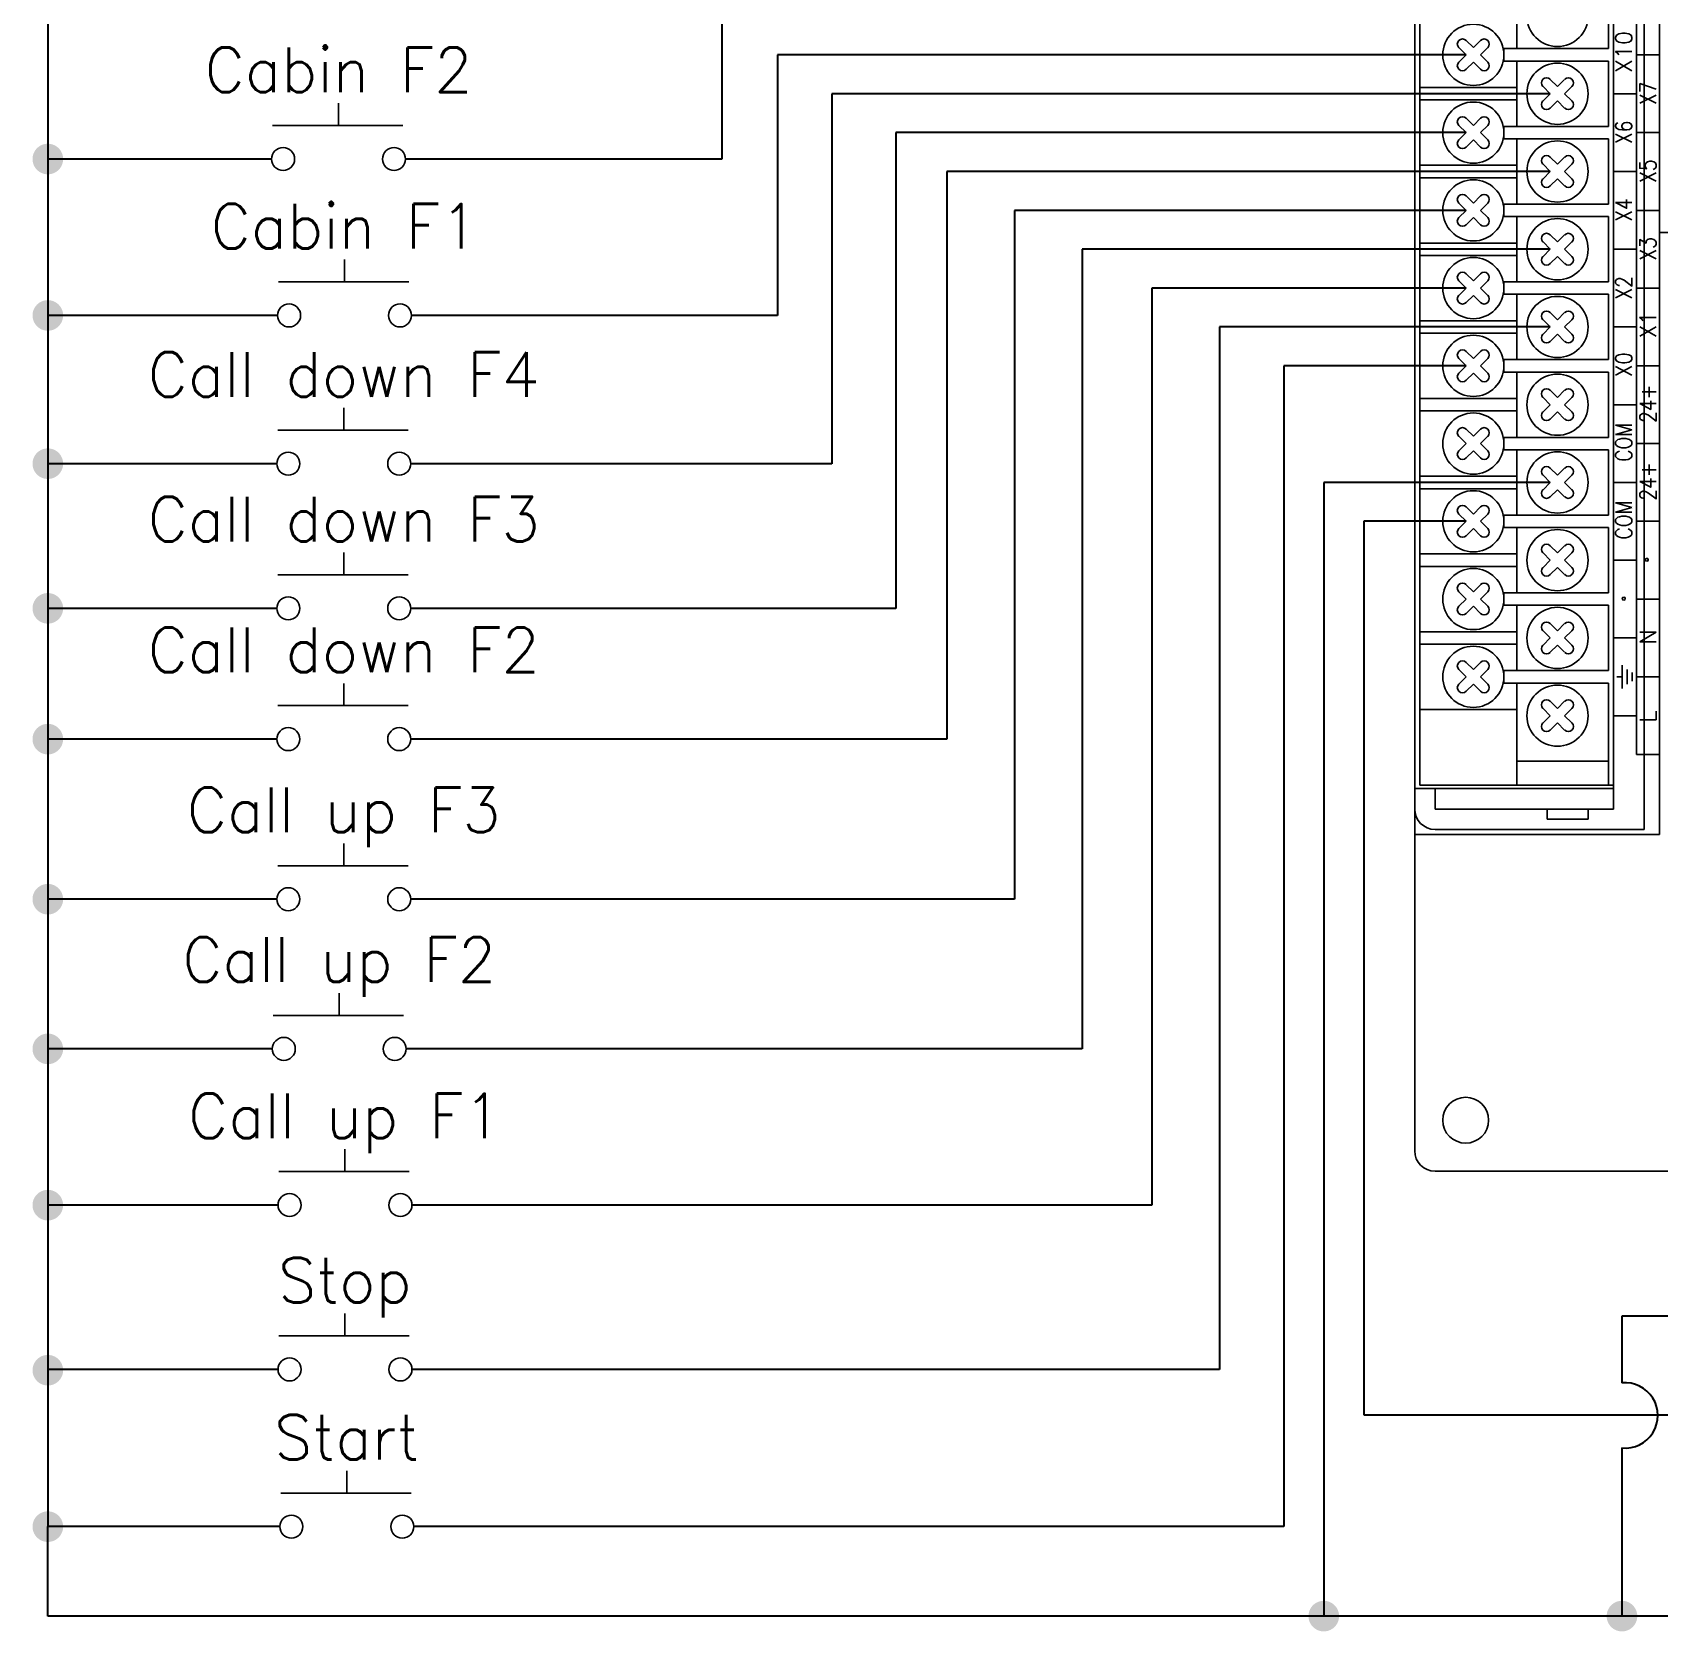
# Model space of a CAD drawing. Extents: x -221 to 865, y 200 to 912.
# Drawn here: x -220.7 to -61.3, y 209.1 to 365.8 of the extents above; entities that cross this region are included whole.
import ezdxf
from ezdxf.enums import TextEntityAlignment as Align

# ---------------------------------------------------------------- set-up
doc = ezdxf.new("R2010")
doc.units = 0
doc.header["$MEASUREMENT"] = 0
doc.layers.get('0').update_dxf_attribs({"linetype": 'CONTINUOUS'})
doc.layers.add('SYMS', color=7, linetype='CONTINUOUS')
doc.layers.add('TAGS', color=150, linetype='CONTINUOUS')
doc.styles.get("Standard").update_dxf_attribs({"font": 'txt', "bigfont": 'BIGFONT'})
doc.styles.add('WD', font='romans.shx')

# ---------------------------------------------------------------- blocks, each defined once
blk = doc.blocks.new('HPB11')
for p, q in [((0, 0.1562), (0, 0.0938)), ((-0.1849, 0.0938), (0.1801, 0.0938))]:
    blk.add_line(p, q)
for centre in [(-0.1553, 0), (0.1553, 0)]:
    blk.add_circle(centre, 0.0322)
at = {"style": 'WD', "width": 0.7}
for tag, p in [('INST', (0, 0.8258)), ('LOC', (0, 0.6562)), ('DESC1', (0, 0.5)), ('DESC2', (0, 0.3438)), ('XREF', (0, -0.2188))]:
    blk.add_attdef(tag, text='', height=0.125, dxfattribs=at).set_placement(p, align=Align.CENTER)
at = {"style": 'WD'}
blk.add_attdef('TAG1', text='', height=0.125, dxfattribs=at).set_placement((0, 0.1875), align=Align.CENTER)
for tag, p in [('X2LINK', (0, 0.2188)), ('X8LINK', (0, 0))]:
    blk.add_attdef(tag, p, '', height=0.01, dxfattribs=at)
for tag, p, height, flags in [('CONTACT', (0.2047, 0.1357), 0.01, 1), ('FAMILY', (0.2047, 0.1523), 0.01, 9), ('X4TERM01', (-0.1875, 0), 0.0125, 1), ('X1TERM02', (0.1875, 0), 0.0125, 1)]:
    blk.add_attdef(tag, p, '', height=height, dxfattribs=dict(at, flags=flags))
at = {"linetype": 'Continuous', "style": 'WD', "flags": 9}
for tag, p in [('MFG', (0.2278, 0.0887)), ('CAT', (0.2297, 0.1082)), ('ASSYCODE', (0.23, 0.0714))]:
    blk.add_attdef(tag, text='', height=0.01, dxfattribs=at).set_placement(p, align=Align.CENTER)
at = {"linetype": 'Continuous', "style": 'WD', "flags": 8}
blk.add_attdef('TERM01', text='', height=0.125, dxfattribs=at).set_placement((-0.25, -0.0314), align=Align.TOP_RIGHT)
blk.add_attdef('TERM02', text='', height=0.125, dxfattribs=at).set_placement((0.25, -0.0314), align=Align.TOP_LEFT)

msp = doc.modelspace()

# ---------------------------------------------------------------- hatches: boundary and pattern name
at = {"linetype": 'Continuous'}
h = msp.add_hatch(color=256, dxfattribs=at)
h.dxf.hatch_style = 1
h.paths.add_polyline_path([(-219.25, 354.95), (-219.25, 353.45), (-217.75, 353.45, 0.414214)])
h.paths.add_polyline_path([(-217.75, 353.45), (-219.25, 353.45), (-219.25, 351.95, 0.414214)])
h.paths.add_polyline_path([(-219.25, 353.45), (-219.25, 354.95, 0.414214), (-220.75, 353.45, 0.414214), (-219.25, 351.95)])
h = msp.add_hatch(color=256, dxfattribs=at)
h.dxf.hatch_style = 1
h.paths.add_polyline_path([(-219.25, 339.62), (-219.25, 338.12), (-217.75, 338.12, 0.414214)])
h.paths.add_polyline_path([(-217.75, 338.12), (-219.25, 338.12), (-219.25, 336.62, 0.414214)])
h.paths.add_polyline_path([(-219.25, 338.12), (-219.25, 339.62, 0.414214), (-220.75, 338.12, 0.414214), (-219.25, 336.62)])
h = msp.add_hatch(color=256, dxfattribs=at)
h.dxf.hatch_style = 1
h.paths.add_polyline_path([(-219.25, 325.09), (-219.25, 323.59), (-217.75, 323.59, 0.414214)])
h.paths.add_polyline_path([(-217.75, 323.59), (-219.25, 323.59), (-219.25, 322.09, 0.414214)])
h.paths.add_polyline_path([(-219.25, 323.59), (-219.25, 325.09, 0.414214), (-220.75, 323.59, 0.414214), (-219.25, 322.09)])
h = msp.add_hatch(color=256, dxfattribs=at)
h.dxf.hatch_style = 1
h.paths.add_polyline_path([(-219.25, 310.91), (-219.25, 309.41), (-217.75, 309.41, 0.414214)])
h.paths.add_polyline_path([(-217.75, 309.41), (-219.25, 309.41), (-219.25, 307.91, 0.414214)])
h.paths.add_polyline_path([(-219.25, 309.41), (-219.25, 310.91, 0.414214), (-220.75, 309.41, 0.414214), (-219.25, 307.91)])
h = msp.add_hatch(color=256, dxfattribs=at)
h.dxf.hatch_style = 1
h.paths.add_polyline_path([(-219.25, 298.09), (-219.25, 296.59), (-217.75, 296.59, 0.414214)])
h.paths.add_polyline_path([(-217.75, 296.59), (-219.25, 296.59), (-219.25, 295.09, 0.414214)])
h.paths.add_polyline_path([(-219.25, 296.59), (-219.25, 298.09, 0.414214), (-220.75, 296.59, 0.414214), (-219.25, 295.09)])
h = msp.add_hatch(color=256, dxfattribs=at)
h.dxf.hatch_style = 1
h.paths.add_polyline_path([(-219.25, 282.4), (-219.25, 280.9), (-217.75, 280.9, 0.414214)])
h.paths.add_polyline_path([(-217.75, 280.9), (-219.25, 280.9), (-219.25, 279.4, 0.414214)])
h.paths.add_polyline_path([(-219.25, 280.9), (-219.25, 282.4, 0.414214), (-220.75, 280.9, 0.414214), (-219.25, 279.4)])
h = msp.add_hatch(color=256, dxfattribs=at)
h.dxf.hatch_style = 1
h.paths.add_polyline_path([(-219.25, 267.73), (-219.25, 266.23), (-217.75, 266.23, 0.414214)])
h.paths.add_polyline_path([(-217.75, 266.23), (-219.25, 266.23), (-219.25, 264.73, 0.414214)])
h.paths.add_polyline_path([(-219.25, 266.23), (-219.25, 267.73, 0.414214), (-220.75, 266.23, 0.414214), (-219.25, 264.73)])
h = msp.add_hatch(color=256, dxfattribs=at)
h.dxf.hatch_style = 1
h.paths.add_polyline_path([(-219.25, 252.41), (-219.25, 250.91), (-217.75, 250.91, 0.414214)])
h.paths.add_polyline_path([(-217.75, 250.91), (-219.25, 250.91), (-219.25, 249.41, 0.414214)])
h.paths.add_polyline_path([(-219.25, 250.91), (-219.25, 252.41, 0.414214), (-220.75, 250.91, 0.414214), (-219.25, 249.41)])
h = msp.add_hatch(color=256, dxfattribs=at)
h.dxf.hatch_style = 1
h.paths.add_polyline_path([(-219.25, 236.23), (-219.25, 234.73), (-217.75, 234.73, 0.414214)])
h.paths.add_polyline_path([(-217.75, 234.73), (-219.25, 234.73), (-219.25, 233.23, 0.414214)])
h.paths.add_polyline_path([(-219.25, 234.73), (-219.25, 236.23, 0.414214), (-220.75, 234.73, 0.414214), (-219.25, 233.23)])
h = msp.add_hatch(color=256, dxfattribs=at)
h.dxf.hatch_style = 1
h.paths.add_polyline_path([(-219.25, 220.9), (-219.25, 219.4), (-217.75, 219.4, 0.414214)])
h.paths.add_polyline_path([(-217.75, 219.4), (-219.25, 219.4), (-219.25, 217.9, 0.414214)])
h.paths.add_polyline_path([(-219.25, 219.4), (-219.25, 220.9, 0.414214), (-220.75, 219.4, 0.414214), (-219.25, 217.9)])
h = msp.add_hatch(color=256, dxfattribs=at)
h.dxf.hatch_style = 1
h.paths.add_polyline_path([(-94.17, 212.13), (-94.17, 210.63), (-92.67, 210.63, 0.414214)])
h.paths.add_polyline_path([(-92.67, 210.63), (-94.17, 210.63), (-94.17, 209.13, 0.414214)])
h.paths.add_polyline_path([(-94.17, 210.63), (-94.17, 212.13, 0.414214), (-95.67, 210.63, 0.414214), (-94.17, 209.13)])
h = msp.add_hatch(color=256, dxfattribs=at)
h.dxf.hatch_style = 1
h.paths.add_polyline_path([(-64.94, 212.13), (-64.94, 210.63), (-63.44, 210.63, 0.414214)])
h.paths.add_polyline_path([(-63.44, 210.63), (-64.94, 210.63), (-64.94, 209.13, 0.414214)])
h.paths.add_polyline_path([(-64.94, 210.63), (-64.94, 212.13, 0.414214), (-66.44, 210.63, 0.414214), (-64.94, 209.13)])

# ---------------------------------------------------------------- linework, layer by layer
at = {"linetype": 'Continuous', "lineweight": 30}
for p, q in [((-219.25, 497.07), (-219.25, 219.4)), ((-153.18, 367.47), (-153.18, 353.45)), ((-80.22, 363.66), (-147.72, 363.66)), ((-147.72, 363.66), (-147.72, 338.12)), ((-142.39, 359.85), (-142.39, 323.59)), ((-71.97, 359.85), (-142.39, 359.85)), ((-136.12, 356.04), (-136.12, 309.41)), ((-80.22, 356.04), (-136.12, 356.04)), ((-197.31, 353.45), (-219.25, 353.45)), ((-153.18, 353.45), (-184.19, 353.45)), ((-131.13, 352.23), (-131.13, 296.59)), ((-71.97, 352.23), (-131.13, 352.23)), ((-124.5, 348.42), (-124.5, 280.9)), ((-80.22, 348.42), (-124.5, 348.42)), ((-117.86, 344.61), (-117.86, 266.23)), ((-71.97, 344.61), (-117.86, 344.61)), ((-111.03, 340.8), (-111.03, 250.92)), ((-80.22, 340.8), (-111.03, 340.8)), ((-196.72, 338.12), (-219.25, 338.12)), ((-147.72, 338.12), (-183.59, 338.12)), ((-104.39, 336.99), (-104.39, 234.81)), ((-71.97, 336.99), (-104.39, 336.99)), ((-98.1, 333.18), (-98.1, 219.4)), ((-80.22, 333.18), (-98.1, 333.18)), ((-196.8, 323.59), (-219.25, 323.59)), ((-142.39, 323.59), (-183.68, 323.59)), ((-71.97, 321.75), (-94.17, 321.75)), ((-94.17, 321.75), (-94.17, 210.63)), ((-90.24, 317.94), (-90.24, 230.37)), ((-80.22, 317.94), (-90.24, 317.94)), ((-196.8, 309.41), (-219.25, 309.41)), ((-136.12, 309.41), (-183.68, 309.41)), ((-196.8, 296.59), (-219.25, 296.59)), ((-131.13, 296.59), (-183.68, 296.59)), ((-196.8, 280.9), (-219.25, 280.9)), ((-124.5, 280.9), (-183.68, 280.9)), ((-197.24, 266.23), (-219.25, 266.23)), ((-117.86, 266.23), (-184.12, 266.23)), ((-196.68, 250.91), (-219.21, 250.91)), ((-111.03, 250.92), (-183.56, 250.92)), ((10.36, 240.04), (-64.94, 240.04)), ((-64.94, 240.04), (-64.94, 233.48)), ((-196.68, 234.81), (-219.21, 234.81)), ((-104.39, 234.81), (-183.56, 234.81)), ((-90.24, 230.37), (-15.63, 230.37)), ((-64.94, 227.11), (-64.94, 210.63)), ((-196.5, 219.4), (-219.25, 219.4)), ((-219.25, 210.63), (-219.25, 219.4)), ((-98.1, 219.4), (-183.38, 219.4)), ((-50.26, 210.63), (-219.25, 210.63))]:
    msp.add_line(p, q, dxfattribs=at)
at = {"color": 7, "linetype": 'Continuous'}
for p, q in [((-62.76, 287.74), (-62.76, 474.24)), ((-85.26, 287.24), (-85.26, 472.24)), ((-85.26, 289.74), (-85.26, 472.24)), ((-84.76, 461.91), (-84.76, 292.08)), ((-65.76, 462.24), (-65.76, 289.74)), ((-65.76, 461.91), (-65.76, 292.08)), ((-61.26, 295.08), (-61.26, 462.24)), ((-63.51, 310.32), (-63.51, 458.91)), ((-75.26, 370.67), (-75.26, 364.27)), ((-66.26, 370.67), (-66.26, 364.27)), ((-80.93, 365.07), (-80.93, 365.07)), ((-80.93, 364.37), (-80.22, 363.66)), ((-80.22, 363.66), (-80.93, 362.95)), ((-80.22, 365.07), (-79.51, 364.37)), ((-78.81, 365.07), (-79.51, 364.37)), ((-78.1, 364.37), (-78.81, 363.66)), ((-78.81, 363.66), (-78.1, 362.95)), ((-78.1, 365.07), (-78.1, 365.07)), ((-76.51, 364.27), (-76.51, 363.05)), ((-66.26, 364.27), (-76.51, 364.27)), ((-61.26, 363.66), (-63.51, 363.66)), ((-80.93, 362.25), (-80.93, 362.25)), ((-79.51, 362.95), (-80.22, 362.25)), ((-79.51, 362.95), (-78.81, 362.25)), ((-78.1, 362.25), (-78.1, 362.25)), ((-76.51, 363.05), (-66.26, 363.05)), ((-75.26, 363.05), (-75.26, 356.65)), ((-66.26, 363.05), (-66.26, 356.65)), ((-75.26, 360.46), (-84.76, 360.46)), ((-72.68, 361.26), (-72.68, 361.26)), ((-72.68, 360.56), (-71.97, 359.85)), ((-71.97, 361.26), (-71.26, 360.56)), ((-70.56, 361.26), (-71.26, 360.56)), ((-69.85, 360.56), (-70.56, 359.85)), ((-69.85, 361.26), (-69.85, 361.26)), ((-75.26, 359.24), (-84.76, 359.24)), ((-71.97, 359.85), (-72.68, 359.14)), ((-71.26, 359.14), (-71.97, 358.44)), ((-71.26, 359.14), (-70.56, 358.44)), ((-70.56, 359.85), (-69.85, 359.14)), ((-63.51, 359.85), (-65.76, 359.85)), ((-80.93, 357.45), (-80.93, 357.45)), ((-80.22, 357.45), (-79.51, 356.75)), ((-78.81, 357.45), (-79.51, 356.75)), ((-78.1, 357.45), (-78.1, 357.45)), ((-72.68, 358.44), (-72.68, 358.44)), ((-69.85, 358.44), (-69.85, 358.44)), ((-80.93, 356.75), (-80.22, 356.04)), ((-80.22, 356.04), (-80.93, 355.33)), ((-78.1, 356.75), (-78.81, 356.04)), ((-78.81, 356.04), (-78.1, 355.33)), ((-76.51, 356.65), (-76.51, 355.43)), ((-66.26, 356.65), (-76.51, 356.65)), ((-61.26, 356.04), (-63.51, 356.04)), ((-80.93, 354.63), (-80.93, 354.63)), ((-79.51, 355.33), (-80.22, 354.63)), ((-79.51, 355.33), (-78.81, 354.63)), ((-78.1, 354.63), (-78.1, 354.63)), ((-76.51, 355.43), (-66.26, 355.43)), ((-75.26, 355.43), (-75.26, 349.03)), ((-66.26, 355.43), (-66.26, 349.03)), ((-75.26, 352.84), (-84.76, 352.84)), ((-72.68, 353.64), (-72.68, 353.64)), ((-72.68, 352.94), (-71.97, 352.23)), ((-71.97, 353.64), (-71.26, 352.94)), ((-70.56, 353.64), (-71.26, 352.94)), ((-69.85, 352.94), (-70.56, 352.23)), ((-69.85, 353.64), (-69.85, 353.64)), ((-75.26, 351.62), (-84.76, 351.62)), ((-71.97, 352.23), (-72.68, 351.52)), ((-71.26, 351.52), (-71.97, 350.82)), ((-71.26, 351.52), (-70.56, 350.82)), ((-70.56, 352.23), (-69.85, 351.52)), ((-63.51, 352.23), (-65.76, 352.23)), ((-80.93, 349.83), (-80.93, 349.83)), ((-80.22, 349.83), (-79.51, 349.13)), ((-78.81, 349.83), (-79.51, 349.13)), ((-78.1, 349.83), (-78.1, 349.83)), ((-72.68, 350.82), (-72.68, 350.82)), ((-69.85, 350.82), (-69.85, 350.82)), ((-80.93, 349.13), (-80.22, 348.42)), ((-80.22, 348.42), (-80.93, 347.71)), ((-79.51, 347.71), (-80.22, 347.01)), ((-79.51, 347.71), (-78.81, 347.01)), ((-78.1, 349.13), (-78.81, 348.42)), ((-78.81, 348.42), (-78.1, 347.71)), ((-76.51, 349.03), (-76.51, 347.81)), ((-66.26, 349.03), (-76.51, 349.03)), ((-76.51, 347.81), (-66.26, 347.81)), ((-75.26, 347.81), (-75.26, 341.41)), ((-66.26, 347.81), (-66.26, 341.41)), ((-61.26, 348.42), (-63.51, 348.42)), ((-80.93, 347.01), (-80.93, 347.01)), ((-78.1, 347.01), (-78.1, 347.01)), ((-61.26, 346.24), (-19.26, 346.24)), ((-61.26, 287.24), (-61.26, 346.24)), ((-75.26, 345.22), (-84.76, 345.22)), ((-72.68, 346.02), (-72.68, 346.02)), ((-72.68, 345.32), (-71.97, 344.61)), ((-71.97, 344.61), (-72.68, 343.9)), ((-71.97, 346.02), (-71.26, 345.32)), ((-70.56, 346.02), (-71.26, 345.32)), ((-69.85, 345.32), (-70.56, 344.61)), ((-70.56, 344.61), (-69.85, 343.9)), ((-69.85, 346.02), (-69.85, 346.02)), ((-63.51, 344.61), (-65.76, 344.61)), ((-75.26, 344), (-84.76, 344)), ((-72.68, 343.2), (-72.68, 343.2)), ((-71.26, 343.9), (-71.97, 343.2)), ((-71.26, 343.9), (-70.56, 343.2)), ((-69.85, 343.2), (-69.85, 343.2)), ((-80.93, 342.21), (-80.93, 342.21)), ((-80.93, 341.51), (-80.22, 340.8)), ((-80.22, 342.21), (-79.51, 341.51)), ((-78.81, 342.21), (-79.51, 341.51)), ((-78.1, 341.51), (-78.81, 340.8)), ((-78.1, 342.21), (-78.1, 342.21)), ((-66.26, 341.41), (-76.51, 341.41)), ((-76.51, 341.41), (-76.51, 340.19)), ((-80.22, 340.8), (-80.93, 340.09)), ((-79.51, 340.09), (-80.22, 339.39)), ((-79.51, 340.09), (-78.81, 339.39)), ((-78.81, 340.8), (-78.1, 340.09)), ((-76.51, 340.19), (-66.26, 340.19)), ((-75.26, 340.19), (-75.26, 333.79)), ((-66.26, 340.19), (-66.26, 333.79)), ((-61.26, 340.8), (-63.51, 340.8)), ((-80.93, 339.39), (-80.93, 339.39)), ((-78.1, 339.39), (-78.1, 339.39)), ((-72.68, 338.4), (-72.68, 338.4)), ((-71.97, 338.4), (-71.26, 337.7)), ((-70.56, 338.4), (-71.26, 337.7)), ((-69.85, 338.4), (-69.85, 338.4)), ((-75.26, 337.6), (-84.76, 337.6)), ((-72.68, 337.7), (-71.97, 336.99)), ((-71.97, 336.99), (-72.68, 336.28)), ((-69.85, 337.7), (-70.56, 336.99)), ((-70.56, 336.99), (-69.85, 336.28)), ((-63.51, 336.99), (-65.76, 336.99)), ((-75.26, 336.38), (-84.76, 336.38)), ((-72.68, 335.58), (-72.68, 335.58)), ((-71.26, 336.28), (-71.97, 335.58)), ((-71.26, 336.28), (-70.56, 335.58)), ((-69.85, 335.58), (-69.85, 335.58)), ((-80.93, 334.59), (-80.93, 334.59)), ((-80.93, 333.89), (-80.22, 333.18)), ((-80.22, 334.59), (-79.51, 333.89)), ((-78.81, 334.59), (-79.51, 333.89)), ((-78.1, 333.89), (-78.81, 333.18)), ((-78.1, 334.59), (-78.1, 334.59)), ((-66.26, 333.79), (-76.51, 333.79)), ((-76.51, 333.79), (-76.51, 332.57)), ((-80.22, 333.18), (-80.93, 332.47)), ((-80.93, 331.77), (-80.93, 331.77)), ((-79.51, 332.47), (-80.22, 331.77)), ((-79.51, 332.47), (-78.81, 331.77)), ((-78.81, 333.18), (-78.1, 332.47)), ((-78.1, 331.77), (-78.1, 331.77)), ((-76.51, 332.57), (-66.26, 332.57)), ((-75.26, 332.57), (-75.26, 326.17)), ((-66.26, 332.57), (-66.26, 326.17)), ((-61.26, 333.18), (-63.51, 333.18)), ((-72.68, 330.78), (-72.68, 330.78)), ((-71.97, 330.78), (-71.26, 330.08)), ((-70.56, 330.78), (-71.26, 330.08)), ((-69.85, 330.78), (-69.85, 330.78)), ((-75.26, 329.98), (-84.76, 329.98)), ((-75.26, 328.76), (-84.76, 328.76)), ((-72.68, 330.08), (-71.97, 329.37)), ((-71.97, 329.37), (-72.68, 328.66)), ((-71.26, 328.66), (-71.97, 327.96)), ((-71.26, 328.66), (-70.56, 327.96)), ((-69.85, 330.08), (-70.56, 329.37)), ((-70.56, 329.37), (-69.85, 328.66)), ((-63.51, 329.37), (-65.76, 329.37)), ((-80.93, 326.97), (-80.93, 326.97)), ((-80.22, 326.97), (-79.51, 326.27)), ((-78.81, 326.97), (-79.51, 326.27)), ((-78.1, 326.97), (-78.1, 326.97)), ((-72.68, 327.96), (-72.68, 327.96)), ((-69.85, 327.96), (-69.85, 327.96)), ((-80.93, 326.27), (-80.22, 325.56)), ((-80.22, 325.56), (-80.93, 324.85)), ((-78.1, 326.27), (-78.81, 325.56)), ((-78.81, 325.56), (-78.1, 324.85)), ((-76.51, 326.17), (-76.51, 324.95)), ((-66.26, 326.17), (-76.51, 326.17)), ((-61.26, 325.56), (-63.51, 325.56)), ((-80.93, 324.15), (-80.93, 324.15)), ((-79.51, 324.85), (-80.22, 324.15)), ((-79.51, 324.85), (-78.81, 324.15)), ((-78.1, 324.15), (-78.1, 324.15)), ((-76.51, 324.95), (-66.26, 324.95)), ((-75.26, 324.95), (-75.26, 318.55)), ((-66.26, 324.95), (-66.26, 318.55)), ((-75.26, 322.36), (-84.76, 322.36)), ((-72.68, 323.16), (-72.68, 323.16)), ((-72.68, 322.46), (-71.97, 321.75)), ((-71.97, 323.16), (-71.26, 322.46)), ((-70.56, 323.16), (-71.26, 322.46)), ((-69.85, 322.46), (-70.56, 321.75)), ((-69.85, 323.16), (-69.85, 323.16)), ((-75.26, 321.14), (-84.76, 321.14)), ((-71.97, 321.75), (-72.68, 321.04)), ((-71.26, 321.04), (-71.97, 320.34)), ((-71.26, 321.04), (-70.56, 320.34)), ((-70.56, 321.75), (-69.85, 321.04)), ((-63.51, 321.75), (-65.76, 321.75)), ((-80.93, 319.35), (-80.93, 319.35)), ((-80.22, 319.35), (-79.51, 318.65)), ((-78.81, 319.35), (-79.51, 318.65)), ((-78.1, 319.35), (-78.1, 319.35)), ((-72.68, 320.34), (-72.68, 320.34)), ((-69.85, 320.34), (-69.85, 320.34)), ((-80.93, 318.65), (-80.22, 317.94)), ((-80.22, 317.94), (-80.93, 317.23)), ((-78.1, 318.65), (-78.81, 317.94)), ((-78.81, 317.94), (-78.1, 317.23)), ((-66.26, 318.55), (-76.51, 318.55)), ((-76.51, 318.55), (-76.51, 317.33)), ((-61.26, 317.94), (-63.51, 317.94)), ((-80.93, 316.53), (-80.93, 316.53)), ((-79.51, 317.23), (-80.22, 316.53)), ((-79.51, 317.23), (-78.81, 316.53)), ((-78.1, 316.53), (-78.1, 316.53)), ((-76.51, 317.33), (-66.26, 317.33)), ((-75.26, 317.33), (-75.26, 310.93)), ((-66.26, 317.33), (-66.26, 310.93)), ((-75.26, 314.74), (-84.76, 314.74)), ((-72.68, 315.54), (-72.68, 315.54)), ((-72.68, 314.84), (-71.97, 314.13)), ((-71.97, 315.54), (-71.26, 314.84)), ((-70.56, 315.54), (-71.26, 314.84)), ((-69.85, 314.84), (-70.56, 314.13)), ((-69.85, 315.54), (-69.85, 315.54)), ((-75.26, 313.52), (-84.76, 313.52)), ((-71.97, 314.13), (-72.68, 313.42)), ((-72.68, 312.72), (-72.68, 312.72)), ((-71.26, 313.42), (-71.97, 312.72)), ((-71.26, 313.42), (-70.56, 312.72)), ((-70.56, 314.13), (-69.85, 313.42)), ((-69.85, 312.72), (-69.85, 312.72)), ((-63.51, 314.13), (-65.76, 314.13)), ((-80.93, 311.73), (-80.93, 311.73)), ((-80.93, 311.03), (-80.22, 310.32)), ((-80.22, 311.73), (-79.51, 311.03)), ((-78.81, 311.73), (-79.51, 311.03)), ((-78.1, 311.03), (-78.81, 310.32)), ((-78.1, 311.73), (-78.1, 311.73)), ((-80.22, 310.32), (-80.93, 309.61)), ((-79.51, 309.61), (-80.22, 308.91)), ((-79.51, 309.61), (-78.81, 308.91)), ((-78.81, 310.32), (-78.1, 309.61)), ((-66.26, 310.93), (-76.51, 310.93)), ((-76.51, 310.93), (-76.51, 309.71)), ((-76.51, 309.71), (-66.26, 309.71)), ((-75.26, 309.71), (-75.26, 303.31)), ((-66.26, 309.71), (-66.26, 303.31)), ((-61.26, 310.32), (-63.51, 310.32)), ((-63.51, 306.51), (-63.51, 310.32)), ((-80.93, 308.91), (-80.93, 308.91)), ((-78.1, 308.91), (-78.1, 308.91)), ((-72.68, 307.92), (-72.68, 307.92)), ((-71.97, 307.92), (-71.26, 307.22)), ((-70.56, 307.92), (-71.26, 307.22)), ((-69.85, 307.92), (-69.85, 307.92)), ((-75.26, 307.12), (-84.76, 307.12)), ((-72.68, 307.22), (-71.97, 306.51)), ((-71.97, 306.51), (-72.68, 305.8)), ((-69.85, 307.22), (-70.56, 306.51)), ((-70.56, 306.51), (-69.85, 305.8)), ((-63.51, 306.51), (-65.76, 306.51)), ((-63.51, 295.08), (-63.51, 306.51)), ((-75.26, 305.9), (-84.76, 305.9)), ((-72.68, 305.1), (-72.68, 305.1)), ((-71.26, 305.8), (-71.97, 305.1)), ((-71.26, 305.8), (-70.56, 305.1)), ((-69.85, 305.1), (-69.85, 305.1)), ((-80.93, 304.11), (-80.93, 304.11)), ((-80.93, 303.41), (-80.22, 302.7)), ((-80.22, 304.11), (-79.51, 303.41)), ((-78.81, 304.11), (-79.51, 303.41)), ((-78.1, 303.41), (-78.81, 302.7)), ((-78.1, 304.11), (-78.1, 304.11)), ((-76.51, 303.31), (-76.51, 302.09)), ((-66.26, 303.31), (-76.51, 303.31)), ((-64.93, 303.84), (-64.93, 302.7)), ((-64.43, 303.42), (-64.43, 302.7)), ((-63.93, 303.13), (-63.93, 302.7)), ((-80.22, 302.7), (-80.93, 301.99)), ((-79.51, 301.99), (-80.22, 301.29)), ((-79.51, 301.99), (-78.81, 301.29)), ((-78.81, 302.7), (-78.1, 301.99)), ((-76.51, 302.09), (-66.26, 302.09)), ((-75.26, 302.09), (-75.26, 292.08)), ((-75.26, 302.09), (-75.26, 295.69)), ((-66.26, 302.09), (-66.26, 294.44)), ((-64.93, 302.7), (-65.43, 302.7)), ((-64.93, 301.56), (-64.93, 302.7)), ((-64.43, 301.98), (-64.43, 302.7)), ((-63.93, 302.27), (-63.93, 302.7)), ((-61.26, 302.7), (-63.51, 302.7)), ((-80.93, 301.29), (-80.93, 301.29)), ((-78.1, 301.29), (-78.1, 301.29)), ((-72.68, 300.3), (-72.68, 300.3)), ((-71.97, 300.3), (-71.26, 299.6)), ((-70.56, 300.3), (-71.26, 299.6)), ((-69.85, 300.3), (-69.85, 300.3)), ((-75.26, 299.5), (-84.76, 299.5)), ((-72.68, 299.6), (-71.97, 298.89)), ((-71.97, 298.89), (-72.68, 298.18)), ((-69.85, 299.6), (-70.56, 298.89)), ((-70.56, 298.89), (-69.85, 298.18)), ((-63.51, 298.89), (-65.76, 298.89)), ((-72.68, 297.48), (-72.68, 297.48)), ((-71.26, 298.18), (-71.97, 297.48)), ((-71.26, 298.18), (-70.56, 297.48)), ((-69.85, 297.48), (-69.85, 297.48)), ((-61.26, 295.08), (-63.51, 295.08)), ((-66.26, 294.44), (-75.26, 294.44)), ((-66.26, 294.44), (-66.26, 292.08)), ((-65.76, 292.08), (-84.76, 292.08)), ((-65.76, 291.74), (-85.26, 291.74)), ((-83.26, 289.74), (-83.26, 291.74)), ((-65.76, 289.74), (-83.26, 289.74)), ((-72.26, 288.74), (-72.26, 289.74)), ((-68.26, 288.74), (-72.26, 288.74)), ((-68.26, 288.74), (-68.26, 289.74)), ((-85.26, 256.24), (-85.26, 287.24)), ((-85.26, 287.24), (-61.26, 287.24)), ((-62.76, 287.74), (-83.26, 287.74)), ((-83.26, 254.24), (2.74, 254.24))]:
    msp.add_line(p, q, dxfattribs=at)
for centre, radius in [((-71.26, 367.47), 3), ((-79.51, 363.66), 3), ((-71.26, 359.85), 3), ((-79.51, 356.04), 3), ((-71.26, 352.23), 3), ((-79.51, 348.42), 3), ((-71.26, 344.61), 3), ((-79.51, 340.8), 3), ((-71.26, 336.99), 3), ((-79.51, 333.18), 3), ((-71.26, 329.37), 3), ((-79.51, 325.56), 3), ((-71.26, 321.75), 3), ((-79.51, 317.94), 3), ((-71.26, 314.13), 3), ((-79.51, 310.32), 3), ((-71.26, 306.51), 3), ((-79.51, 302.7), 3), ((-71.26, 298.89), 3), ((-80.26, 259.24), 2.25)]:
    msp.add_circle(centre, radius, dxfattribs=at)
for centre, radius, start, end in [((-80.58, 364.72), 0.5, 45, 135), ((-78.45, 364.72), 0.5, 45, 135), ((-80.58, 364.72), 0.5, 135, 225), ((-78.45, 364.72), 0.5, 315, 45), ((-80.58, 362.6), 0.5, 135, 225), ((-80.58, 362.6), 0.5, 225, 315), ((-78.45, 362.6), 0.5, 225, 315), ((-78.45, 362.6), 0.5, 315, 45), ((-72.33, 360.91), 0.5, 135, 225), ((-72.33, 360.91), 0.5, 45, 135), ((-70.2, 360.91), 0.5, 45, 135), ((-70.2, 360.91), 0.5, 315, 45), ((-72.33, 358.79), 0.5, 135, 225), ((-70.2, 358.79), 0.5, 315, 45), ((-80.58, 357.1), 0.5, 135, 225), ((-80.58, 357.1), 0.5, 45, 135), ((-78.45, 357.1), 0.5, 45, 135), ((-78.45, 357.1), 0.5, 315, 45), ((-72.33, 358.79), 0.5, 225, 315), ((-70.2, 358.79), 0.5, 225, 315), ((-80.58, 354.98), 0.5, 135, 225), ((-80.58, 354.98), 0.5, 225, 315), ((-78.45, 354.98), 0.5, 225, 315), ((-78.45, 354.98), 0.5, 315, 45), ((-72.33, 353.29), 0.5, 135, 225), ((-72.33, 353.29), 0.5, 45, 135), ((-70.2, 353.29), 0.5, 45, 135), ((-70.2, 353.29), 0.5, 315, 45), ((-72.33, 351.17), 0.5, 135, 225), ((-70.2, 351.17), 0.5, 315, 45), ((-80.58, 349.48), 0.5, 135, 225), ((-80.58, 349.48), 0.5, 45, 135), ((-78.45, 349.48), 0.5, 45, 135), ((-78.45, 349.48), 0.5, 315, 45), ((-72.33, 351.17), 0.5, 225, 315), ((-70.2, 351.17), 0.5, 225, 315), ((-80.58, 347.36), 0.5, 135, 225), ((-78.45, 347.36), 0.5, 315, 45), ((-80.58, 347.36), 0.5, 225, 315), ((-78.45, 347.36), 0.5, 225, 315), ((-72.33, 345.67), 0.5, 45, 135), ((-70.2, 345.67), 0.5, 45, 135), ((-72.33, 345.67), 0.5, 135, 225), ((-70.2, 345.67), 0.5, 315, 45), ((-72.33, 343.55), 0.5, 135, 225), ((-72.33, 343.55), 0.5, 225, 315), ((-70.2, 343.55), 0.5, 225, 315), ((-70.2, 343.55), 0.5, 315, 45), ((-80.58, 341.86), 0.5, 135, 224.9997), ((-80.58, 341.86), 0.5, 45, 135), ((-78.45, 341.86), 0.5, 45, 135), ((-78.45, 341.86), 0.5, 315.0003, 45), ((-80.58, 339.74), 0.5, 135, 225), ((-78.45, 339.74), 0.5, 315, 45), ((-80.58, 339.74), 0.5, 225, 315), ((-78.45, 339.74), 0.5, 225, 315), ((-72.33, 338.05), 0.5, 135, 225), ((-72.33, 338.05), 0.5, 45, 135), ((-70.2, 338.05), 0.5, 45, 135), ((-70.2, 338.05), 0.5, 315, 45), ((-72.33, 335.93), 0.5, 135, 225), ((-72.33, 335.93), 0.5, 225, 315), ((-70.2, 335.93), 0.5, 225, 315), ((-70.2, 335.93), 0.5, 315, 45), ((-80.58, 334.24), 0.5, 135, 225), ((-80.58, 334.24), 0.5, 45, 135), ((-78.45, 334.24), 0.5, 45, 135), ((-78.45, 334.24), 0.5, 315, 45), ((-80.58, 332.12), 0.5, 135, 225), ((-80.58, 332.12), 0.5, 225, 315), ((-78.45, 332.12), 0.5, 225, 315), ((-78.45, 332.12), 0.5, 315, 45), ((-72.33, 330.43), 0.5, 135, 225), ((-72.33, 330.43), 0.5, 45, 135), ((-70.2, 330.43), 0.5, 45, 135), ((-70.2, 330.43), 0.5, 315, 45), ((-72.33, 328.31), 0.5, 135, 225), ((-70.2, 328.31), 0.5, 315, 45), ((-80.58, 326.62), 0.5, 135, 225), ((-80.58, 326.62), 0.5, 45, 135), ((-78.45, 326.62), 0.5, 45, 135), ((-78.45, 326.62), 0.5, 315, 45), ((-72.33, 328.31), 0.5, 225, 315), ((-70.2, 328.31), 0.5, 225, 315), ((-80.58, 324.5), 0.5, 135, 225), ((-80.58, 324.5), 0.5, 225, 315), ((-78.45, 324.5), 0.5, 225, 315), ((-78.45, 324.5), 0.5, 315, 45), ((-72.33, 322.81), 0.5, 135, 225), ((-72.33, 322.81), 0.5, 45, 135), ((-70.2, 322.81), 0.5, 45, 135), ((-70.2, 322.81), 0.5, 315, 45), ((-72.33, 320.69), 0.5, 135, 225), ((-70.2, 320.69), 0.5, 315, 45), ((-80.58, 319), 0.5, 135, 225), ((-80.58, 319), 0.5, 45, 135), ((-78.45, 319), 0.5, 45, 135), ((-78.45, 319), 0.5, 315, 45), ((-72.33, 320.69), 0.5, 225, 315), ((-70.2, 320.69), 0.5, 225, 315), ((-80.58, 316.88), 0.5, 135, 225), ((-80.58, 316.88), 0.5, 225, 315), ((-78.45, 316.88), 0.5, 225, 315), ((-78.45, 316.88), 0.5, 315, 45), ((-72.33, 315.19), 0.5, 135, 225), ((-72.33, 315.19), 0.5, 45, 135), ((-70.2, 315.19), 0.5, 45, 135), ((-70.2, 315.19), 0.5, 315, 45), ((-62.51, 314.17), 0.15, 90, 270), ((-62.51, 314.17), 0.15, 270, 90), ((-72.33, 313.07), 0.5, 135, 225), ((-72.33, 313.07), 0.5, 225, 315), ((-70.2, 313.07), 0.5, 225, 315), ((-70.2, 313.07), 0.5, 315, 45), ((-80.58, 311.38), 0.5, 135, 225), ((-80.58, 311.38), 0.5, 45, 135), ((-78.45, 311.38), 0.5, 45, 135), ((-78.45, 311.38), 0.5, 315, 45), ((-80.58, 309.26), 0.5, 135, 225), ((-78.45, 309.26), 0.5, 315, 45), ((-64.76, 310.36), 0.15, 90, 270), ((-64.76, 310.36), 0.15, 270, 90), ((-80.58, 309.26), 0.5, 225, 315), ((-78.45, 309.26), 0.5, 225, 315), ((-72.33, 307.57), 0.5, 135, 225), ((-72.33, 307.57), 0.5, 45, 135), ((-70.2, 307.57), 0.5, 45, 135), ((-70.2, 307.57), 0.5, 315, 45), ((-72.33, 305.45), 0.5, 135, 225), ((-72.33, 305.45), 0.5, 225, 315), ((-70.2, 305.45), 0.5, 225, 315), ((-70.2, 305.45), 0.5, 315, 45), ((-80.58, 303.76), 0.5, 135, 225), ((-80.58, 303.76), 0.5, 45, 135), ((-78.45, 303.76), 0.5, 45, 135), ((-78.45, 303.76), 0.5, 315, 45), ((-80.58, 301.64), 0.5, 135, 225), ((-78.45, 301.64), 0.5, 315, 45), ((-80.58, 301.64), 0.5, 225, 315), ((-78.45, 301.64), 0.5, 225, 315), ((-72.33, 299.95), 0.5, 135, 225), ((-72.33, 299.95), 0.5, 45, 135), ((-70.2, 299.95), 0.5, 45, 135), ((-70.2, 299.95), 0.5, 315, 45), ((-72.33, 297.83), 0.5, 135, 225), ((-72.33, 297.83), 0.5, 225, 315), ((-70.2, 297.83), 0.5, 225, 315), ((-70.2, 297.83), 0.5, 315, 45), ((-83.26, 289.74), 2, 180, 270), ((-83.26, 256.24), 2, 180, 270)]:
    msp.add_arc(centre, radius, start, end, dxfattribs=at)
at = {"linetype": 'Continuous', "lineweight": 30}
msp.add_arc((-64.63, 230.3), 3.2, 264.3776, 95.6224, dxfattribs=at)

# ---------------------------------------------------------------- block references
at = {"layer": 'SYMS', "linetype": 'Continuous'}
ref = msp.add_blockref('HPB11', (-190.75, 353.45), dxfattribs=dict(at, xscale=35, yscale=35, zscale=35))
ref.add_attrib('TAG1', 'Cabin F2', dxfattribs={"layer": 'TAGS', "height": 4.375, "style": 'WD'}).set_placement((-190.75, 360.02), align=Align.CENTER)
ref = msp.add_blockref('HPB11', (-190.16, 338.12), dxfattribs=dict(at, xscale=35, yscale=35, zscale=35))
ref.add_attrib('TAG1', 'Cabin F1', dxfattribs={"layer": 'TAGS', "height": 4.375, "style": 'WD'}).set_placement((-190.16, 344.68), align=Align.CENTER)
ref = msp.add_blockref('HPB11', (-190.24, 323.59), dxfattribs=dict(at, xscale=35, yscale=35, zscale=35))
ref.add_attrib('TAG1', 'Call down F4', dxfattribs={"layer": 'TAGS', "height": 4.375, "style": 'WD'}).set_placement((-190.24, 330.15), align=Align.CENTER)
ref = msp.add_blockref('HPB11', (-190.24, 309.41), dxfattribs=dict(at, xscale=35, yscale=35, zscale=35))
ref.add_attrib('TAG1', 'Call down F3', dxfattribs={"layer": 'TAGS', "height": 4.375, "style": 'WD'}).set_placement((-190.24, 315.97), align=Align.CENTER)
ref = msp.add_blockref('HPB11', (-190.24, 296.59), dxfattribs=dict(at, xscale=35, yscale=35, zscale=35))
ref.add_attrib('TAG1', 'Call down F2', dxfattribs={"layer": 'TAGS', "height": 4.375, "style": 'WD'}).set_placement((-190.24, 303.15), align=Align.CENTER)
ref = msp.add_blockref('HPB11', (-190.24, 280.9), dxfattribs=dict(at, xscale=35, yscale=35, zscale=35))
ref.add_attrib('TAG1', 'Call up F3', dxfattribs={"layer": 'TAGS', "height": 4.375, "style": 'WD'}).set_placement((-190.24, 287.46), align=Align.CENTER)
ref = msp.add_blockref('HPB11', (-190.68, 266.23), dxfattribs=dict(at, xscale=35, yscale=35, zscale=35))
ref.add_attrib('TAG1', 'Call up F2', dxfattribs={"layer": 'TAGS', "height": 4.375, "style": 'WD'}).set_placement((-190.68, 272.79), align=Align.CENTER)
ref = msp.add_blockref('HPB11', (-190.12, 250.92), dxfattribs=dict(at, xscale=35, yscale=35, zscale=35))
ref.add_attrib('TAG1', 'Call up F1', dxfattribs={"layer": 'TAGS', "height": 4.375, "style": 'WD'}).set_placement((-190.12, 257.48), align=Align.CENTER)
ref = msp.add_blockref('HPB11', (-190.12, 234.81), dxfattribs=dict(at, xscale=35, yscale=35, zscale=35))
ref.add_attrib('TAG1', 'Stop', dxfattribs={"layer": 'TAGS', "height": 4.375, "style": 'WD'}).set_placement((-190.12, 241.37), align=Align.CENTER)
ref = msp.add_blockref('HPB11', (-189.94, 219.4), dxfattribs=dict(at, xscale=35, yscale=35, zscale=35))
ref.add_attrib('TAG1', 'Start', dxfattribs={"layer": 'TAGS', "height": 4.375, "style": 'WD'}).set_placement((-189.94, 225.97), align=Align.CENTER)

# ---------------------------------------------------------------- texts
at = {"color": 7, "linetype": 'Continuous'}
for s, p in [('X10', (-63.96, 361.88)), ('N', (-61.59, 305.84)), ('L', (-61.59, 298.22))]:
    msp.add_text(s, height=1.6, rotation=90, dxfattribs=at).set_placement(p)
for s, width, p in [('X7', 0.833333, (-61.59, 358.74)), ('X6', 0.833333, (-63.96, 354.93)), ('X5', 0.833333, (-61.59, 351.12)), ('X4', 0.833333, (-63.96, 347.31)), ('X3', 0.833333, (-61.59, 343.5)), ('X2', 0.833333, (-63.96, 339.69)), ('X1', 0.961538, (-61.59, 335.88)), ('X0', 0.892857, (-63.96, 332.07)), ('24+', 0.833333, (-61.59, 327.59)), ('COM', 0.833333, (-63.96, 323.78)), ('24+', 0.833333, (-61.59, 319.97)), ('COM', 0.833333, (-63.96, 316.16))]:
    msp.add_text(s, height=1.6, rotation=90, dxfattribs=dict(at, width=width)).set_placement(p)

doc.saveas('drawing.dxf')
